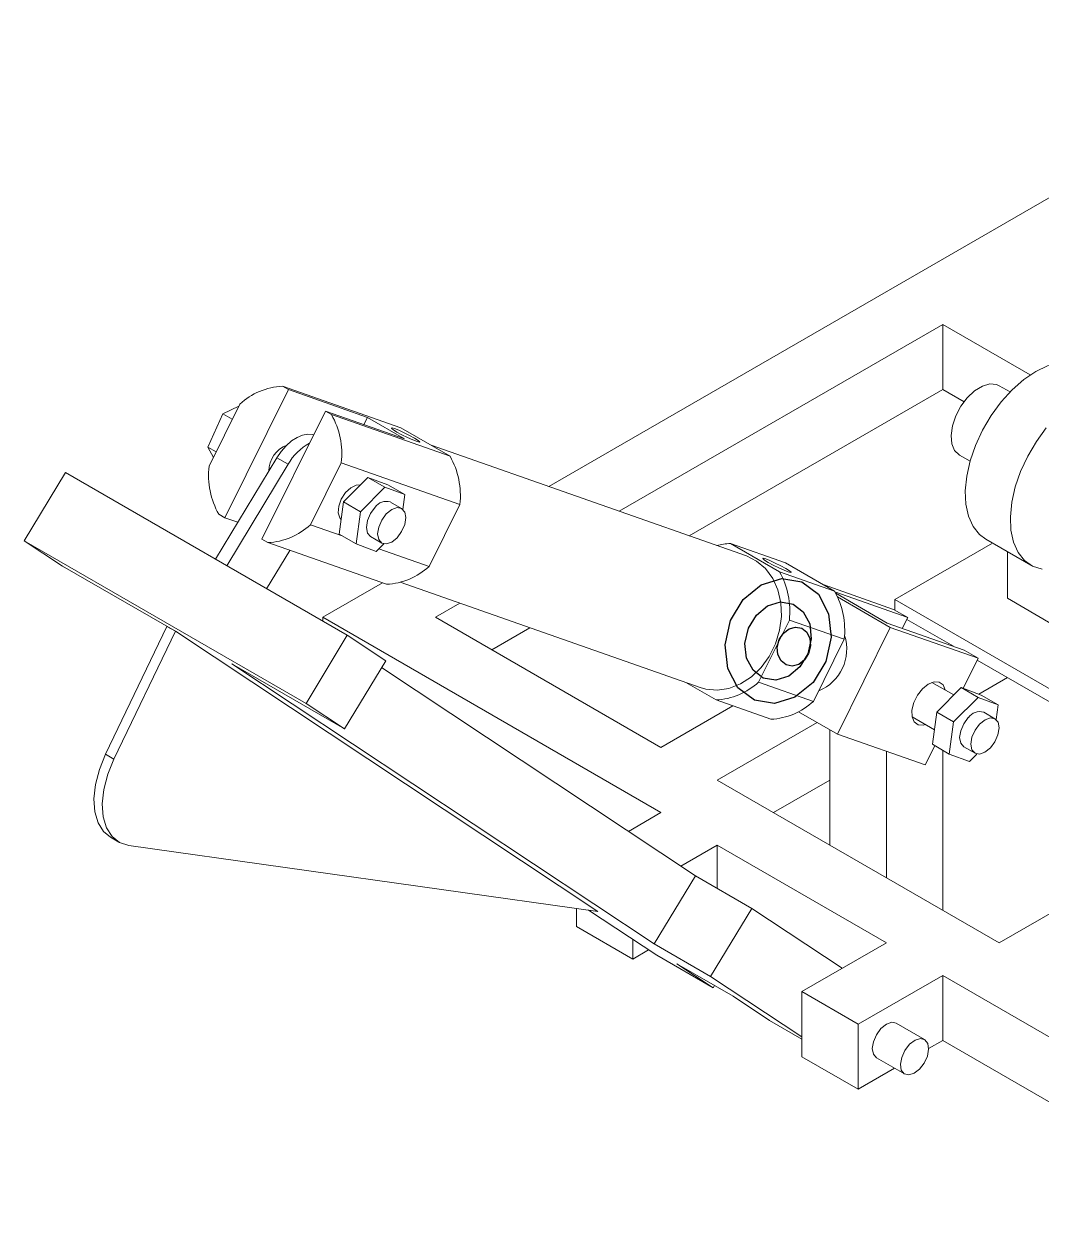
# Model space of a CAD drawing. Header units: millimetres. Extents: x 127 to 2222, y 23 to 864.
# Drawn here: x 671.1 to 734.9, y 116.2 to 192.2 of the extents above; entities that cross this region are included whole.
import ezdxf

# ---------------------------------------------------------------- set-up
doc = ezdxf.new("R2010")
doc.units = ezdxf.units.MM

msp = doc.modelspace()

# ---------------------------------------------------------------- linework, layer by layer
at = {"color": 7, "linetype": 'Continuous', "lineweight": 15}
for p, q in [((703.985, 163.204), (754.21, 192.198)), ((708.383, 161.66), (728.683, 173.379)), ((728.683, 173.379), (734.175, 170.209)), ((728.683, 173.379), (728.683, 169.297)), ((687.261, 169.5), (687.636, 169.284)), ((694.701, 166.888), (687.261, 169.5)), ((732.906, 169.142), (732.233, 169.531)), ((683.648, 161.254), (687.636, 169.284)), ((687.636, 169.284), (692.596, 167.543)), ((712.781, 160.116), (728.683, 169.297)), ((728.683, 169.297), (730.019, 168.526)), ((682.661, 164.488), (684.592, 168.377)), ((683.528, 167.773), (684.53, 168.252)), ((685.982, 159.907), (689.969, 167.937)), ((689.969, 167.937), (690.343, 167.72)), ((694.929, 166.196), (689.969, 167.937)), ((682.592, 165.687), (683.528, 167.773)), ((683.528, 167.773), (684.122, 167.43)), ((697.783, 165.109), (690.343, 167.72)), ((692.372, 167.093), (692.596, 167.543)), ((692.596, 167.543), (694.929, 166.196)), ((694.701, 166.888), (697.783, 165.109)), ((682.592, 165.687), (683.109, 165.389)), ((682.935, 165.039), (682.592, 165.687)), ((716.365, 158.859), (696.586, 165.8)), ((686.913, 165.012), (683.065, 158.654)), ((687.62, 164.604), (686.913, 165.012)), ((729.726, 165.187), (730.399, 164.799)), ((687.62, 164.604), (683.773, 158.246)), ((690.956, 164.703), (689.025, 160.814)), ((698.396, 162.092), (690.956, 164.703)), ((673.655, 164.087), (671.068, 159.811)), ((691.333, 153.882), (673.655, 164.087)), ((692.621, 163.786), (691.091, 162.243)), ((692.621, 163.786), (693.682, 163.173)), ((693.881, 163.313), (692.621, 163.786)), ((693.682, 163.173), (692.152, 161.631)), ((694.942, 162.701), (693.682, 163.173)), ((693.881, 163.313), (694.942, 162.701)), ((694.818, 161.778), (694.942, 162.701)), ((691.091, 162.243), (690.821, 160.227)), ((691.091, 162.243), (692.152, 161.631)), ((694.744, 161.832), (694.037, 162.24)), ((698.396, 162.092), (696.465, 158.203)), ((683.648, 161.254), (683.274, 161.47)), ((683.648, 161.254), (684.465, 160.968)), ((692.152, 161.631), (691.882, 159.615)), ((691.014, 160.116), (689.025, 160.814)), ((688.745, 149.606), (671.068, 159.811)), ((671.068, 159.811), (673.477, 158.214)), ((686.356, 159.691), (685.982, 159.907)), ((693.796, 157.08), (686.356, 159.691)), ((690.821, 160.227), (691.882, 159.615)), ((691.882, 159.615), (693.142, 159.142)), ((692.787, 160.075), (693.494, 159.667)), ((693.142, 159.142), (693.616, 159.62)), ((715.368, 159.635), (718.45, 157.856)), ((718.813, 158.426), (715.368, 159.635)), ((731.801, 159.668), (725.676, 156.132)), ((731.39, 159.905), (734.219, 158.272)), ((687.731, 159.209), (686.274, 156.802)), ((696.465, 158.203), (693.309, 159.311)), ((732.747, 156.2), (732.747, 159.122)), ((680.548, 154.132), (673.477, 158.214)), ((718.813, 158.426), (721.895, 156.647)), ((721.895, 156.647), (718.45, 157.856)), ((689.792, 155.01), (693.536, 157.171)), ((694.654, 157.205), (713.467, 150.602)), ((721.174, 157.063), (725.603, 155.508)), ((726.487, 154.998), (721.922, 156.6)), ((721.969, 156.515), (725.201, 154.649)), ((696.863, 155.01), (698.393, 155.893)), ((725.396, 154.381), (722.079, 156.295)), ((725.676, 156.132), (750.425, 141.845)), ((725.676, 156.132), (725.676, 155.466)), ((735.576, 154.567), (732.747, 156.2)), ((689.792, 155.01), (711.006, 142.764)), ((689.792, 155.01), (689.792, 154.771)), ((696.863, 155.01), (711.006, 146.846)), ((725.603, 155.508), (726.487, 154.998)), ((726.149, 154.317), (726.487, 154.998)), ((676.166, 146.42), (680.018, 154.438)), ((680.018, 154.438), (680.548, 154.132)), ((700.4, 152.969), (702.791, 154.349)), ((719.063, 154.838), (717.132, 150.949)), ((722.508, 153.629), (719.063, 154.838)), ((722.073, 147.69), (725.396, 154.381)), ((725.201, 154.649), (730.023, 152.957)), ((730.907, 152.447), (725.396, 154.381)), ((726.429, 154.881), (729.356, 153.191)), ((676.696, 146.114), (680.548, 154.132)), ((707.053, 136.567), (680.548, 154.132)), ((691.333, 153.882), (688.745, 149.606)), ((691.333, 153.882), (693.742, 152.285)), ((722.508, 153.629), (720.577, 149.74)), ((729.212, 153.274), (729.176, 153.254)), ((730.023, 152.957), (730.907, 152.447)), ((691.155, 148.009), (684.084, 152.091)), ((710.588, 134.526), (684.084, 152.091)), ((693.742, 152.285), (691.155, 148.009)), ((729.967, 150.555), (730.907, 152.447)), ((730.849, 152.329), (750.425, 141.028)), ((713.176, 138.802), (693.481, 151.854)), ((732.748, 151.233), (730.941, 150.19)), ((714.463, 149.826), (712.578, 150.914)), ((720.577, 149.74), (717.132, 150.949)), ((729.378, 150.141), (728.01, 150.93)), ((729.837, 150.604), (728.308, 149.061)), ((729.837, 150.604), (730.898, 149.991)), ((731.097, 150.131), (729.837, 150.604)), ((717.908, 148.617), (714.463, 149.826)), ((730.898, 149.991), (729.368, 148.449)), ((732.158, 149.519), (730.898, 149.991)), ((731.097, 150.131), (732.158, 149.519)), ((688.745, 149.606), (691.155, 148.009)), ((715.523, 149.454), (711.006, 146.846)), ((722.073, 147.69), (719.645, 149.091)), ((728.308, 149.061), (728.037, 147.045)), ((728.308, 149.061), (729.368, 148.449)), ((731.96, 148.65), (731.253, 149.058)), ((732.034, 148.596), (732.158, 149.519)), ((720.805, 148.421), (714.541, 144.805)), ((726.76, 148.765), (728.16, 147.957)), ((729.368, 148.449), (729.098, 146.433)), ((721.612, 140.723), (721.612, 147.956)), ((727.584, 145.755), (722.073, 147.69)), ((727.584, 145.755), (728.183, 146.961)), ((728.037, 147.045), (729.098, 146.433)), ((728.683, 136.641), (728.683, 146.672)), ((730.003, 146.893), (730.71, 146.485)), ((676.166, 146.42), (676.696, 146.114)), ((725.148, 138.682), (725.148, 146.611)), ((729.098, 146.433), (730.358, 145.96)), ((730.358, 145.96), (730.832, 146.438)), ((714.541, 144.805), (721.612, 140.723)), ((721.612, 144.805), (718.077, 142.764)), ((746.889, 143.069), (732.219, 134.6)), ((711.006, 142.764), (708.97, 141.589)), ((676.47, 141.222), (677, 140.916)), ((707.053, 136.567), (677.634, 140.701)), ((714.541, 140.723), (712.262, 139.407)), ((714.541, 140.723), (725.148, 134.6)), ((714.541, 140.723), (714.541, 138.014)), ((721.612, 140.723), (725.148, 138.682)), ((713.176, 138.802), (710.588, 134.526)), ((713.176, 138.802), (716.711, 136.761)), ((725.148, 138.682), (732.219, 134.6)), ((705.702, 136.757), (705.702, 135.62)), ((716.711, 136.761), (714.124, 132.485)), ((722.382, 133.003), (716.711, 136.761)), ((710.746, 133.818), (706.474, 136.648)), ((709.238, 133.579), (705.702, 135.62)), ((709.238, 134.817), (709.238, 133.579)), ((710.588, 134.526), (714.124, 132.485)), ((725.148, 134.6), (719.844, 131.539)), ((710.236, 134.155), (709.238, 133.579)), ((714.281, 131.777), (710.746, 133.818)), ((715.541, 131.244), (712.006, 133.285)), ((714.281, 131.777), (712.006, 133.285)), ((719.844, 128.694), (714.124, 132.485)), ((728.683, 132.559), (723.38, 129.498)), ((728.683, 132.559), (749.896, 120.313)), ((728.683, 132.559), (728.683, 128.476)), ((714.368, 131.921), (714.281, 131.777)), ((719.844, 131.539), (723.38, 129.498)), ((719.844, 131.539), (719.844, 127.456)), ((717.817, 129.736), (715.541, 131.244)), ((717.817, 129.736), (719.844, 128.565)), ((723.38, 129.498), (723.38, 125.415)), ((727.54, 128.539), (725.773, 129.559)), ((728.683, 128.476), (727.799, 127.966)), ((728.683, 128.476), (749.896, 116.23)), ((719.844, 127.456), (723.38, 125.415)), ((724.523, 127.394), (726.291, 126.374)), ((725.666, 126.734), (723.38, 125.415))]:
    msp.add_line(p, q, dxfattribs=at)
at = {"color": 7, "linetype": 'Continuous', "lineweight": 15, "flags": 128}
for points in [[(731.39, 159.905), (730.99, 160.205), (730.588, 160.709), (730.301, 161.347), (730.136, 162.101), (730.098, 162.947), (730.189, 163.863), (730.405, 164.821), (730.74, 165.793), (731.186, 166.752), (731.727, 167.669), (732.35, 168.517), (733.036, 169.273), (733.765, 169.914), (734.515, 170.421), (735.265, 170.78), (735.994, 170.981), (736.68, 171.017), (737.303, 170.887), (737.64, 170.731)], [(729.726, 165.187), (729.719, 165.191), (729.429, 165.47), (729.254, 165.889), (729.208, 166.417), (729.292, 167.014), (729.502, 167.638), (729.821, 168.24), (730.226, 168.778), (730.687, 169.21), (731.17, 169.505), (731.639, 169.64), (732.058, 169.607), (732.233, 169.531)], [(686.913, 165.012), (687.188, 165.414), (687.499, 165.77), (687.834, 166.066), (688.18, 166.29), (688.524, 166.435), (688.852, 166.495), (689.151, 166.467), (689.228, 166.444)], [(695.709, 166.026), (695.867, 165.983), (695.892, 166.009), (695.782, 166.099), (695.553, 166.241), (695.241, 166.412), (694.892, 166.586), (694.56, 166.737), (694.295, 166.842), (694.138, 166.885), (694.113, 166.859), (694.223, 166.769), (694.451, 166.627), (694.764, 166.457), (695.113, 166.282), (695.445, 166.131), (695.709, 166.026)], [(734.914, 158.019), (734.322, 158.216), (733.818, 158.572), (733.417, 159.076), (733.13, 159.714), (732.965, 160.468), (732.927, 161.315), (733.017, 162.23), (733.233, 163.188), (733.569, 164.16), (734.014, 165.119), (734.556, 166.036), (735.179, 166.885)], [(692.147, 163.308), (691.892, 163.301), (691.548, 163.138), (691.219, 162.828), (690.955, 162.42), (690.796, 161.975), (690.765, 161.561), (690.869, 161.24), (690.945, 161.15)], [(693.074, 161.906), (692.787, 161.52), (692.596, 161.078), (692.528, 160.648), (692.595, 160.296), (692.786, 160.075), (692.787, 160.075)], [(694.456, 160.001), (694.743, 160.388), (694.935, 160.829), (695.003, 161.259), (694.936, 161.611), (694.744, 161.832), (694.458, 161.888), (694.12, 161.771), (693.781, 161.498), (693.494, 161.111), (693.303, 160.67), (693.235, 160.24), (693.302, 159.888), (693.493, 159.667), (693.78, 159.611), (694.118, 159.728), (694.456, 160.001)], [(716.365, 158.859), (717.008, 158.538), (717.568, 158.061), (718.018, 157.448), (718.342, 156.724), (718.526, 155.918), (718.561, 155.063), (718.448, 154.195), (718.19, 153.349), (717.797, 152.559), (717.287, 151.858), (716.68, 151.275), (716.001, 150.833), (715.277, 150.551), (714.538, 150.44), (713.815, 150.504), (713.467, 150.602)], [(718.838, 158.068), (718.526, 158.239), (718.177, 158.414), (717.845, 158.565), (717.58, 158.67), (717.423, 158.713), (717.397, 158.687), (717.507, 158.597), (717.736, 158.455), (718.049, 158.284), (718.397, 158.11), (718.73, 157.959), (718.994, 157.853), (719.151, 157.811), (719.177, 157.836), (719.067, 157.927), (718.838, 158.068)], [(727.589, 148.287), (727.458, 148.252), (727.135, 148.27), (726.892, 148.45), (726.759, 148.77), (726.751, 149.191), (726.87, 149.662), (727.101, 150.127), (727.416, 150.529), (727.777, 150.82), (728.141, 150.965), (728.464, 150.947), (728.464, 150.947)], [(728.464, 150.947), (728.707, 150.767), (728.839, 150.452)], [(730.29, 148.724), (730.003, 148.338), (729.812, 147.896), (729.744, 147.466), (729.811, 147.114), (730.002, 146.894), (730.003, 146.893)], [(731.672, 146.819), (731.959, 147.206), (732.151, 147.647), (732.219, 148.077), (732.152, 148.429), (731.96, 148.65), (731.674, 148.706), (731.336, 148.589), (730.997, 148.316), (730.71, 147.929), (730.519, 147.488), (730.451, 147.058), (730.518, 146.706), (730.709, 146.485), (730.996, 146.429), (731.334, 146.546), (731.672, 146.819)], [(676.47, 141.222), (676.046, 141.569), (675.698, 142.117), (675.491, 142.814), (675.436, 143.63), (675.533, 144.529), (675.78, 145.473), (676.166, 146.42)], [(677.634, 140.701), (677.052, 140.887), (676.577, 141.263), (676.228, 141.811), (676.022, 142.508), (675.966, 143.324), (676.064, 144.223), (676.311, 145.167), (676.696, 146.114)], [(725.773, 129.559), (725.486, 129.615), (725.148, 129.497), (724.809, 129.224), (724.523, 128.838), (724.331, 128.396), (724.264, 127.966), (724.331, 127.615), (724.523, 127.394), (724.523, 127.394)], [(726.269, 126.387), (726.087, 126.621), (726.032, 126.983), (726.111, 127.416), (726.313, 127.855), (726.607, 128.234), (726.947, 128.494), (727.283, 128.597), (727.562, 128.525), (727.744, 128.291), (727.799, 127.93), (727.72, 127.496), (727.518, 127.057), (727.224, 126.678), (726.884, 126.418), (726.548, 126.316), (726.269, 126.387)]]:
    msp.add_lwpolyline(points, dxfattribs=at)
at = {"color": 7, "linetype": 'Continuous', "flags": 128}
for points in [[(716.174, 156.126), (717.305, 157.051), (718.597, 157.439), (719.853, 157.23), (720.882, 156.457), (721.527, 155.237), (721.69, 153.755), (721.346, 152.238), (720.547, 150.917), (719.416, 149.992), (718.123, 149.604), (716.867, 149.813), (715.839, 150.586), (715.194, 151.807), (715.031, 153.288), (715.375, 154.805), (716.174, 156.126)], [(716.994, 155.15), (717.701, 155.728), (718.508, 155.97), (719.293, 155.84), (719.936, 155.356), (720.339, 154.593), (720.441, 153.668), (720.226, 152.72), (719.727, 151.894), (719.02, 151.315), (718.212, 151.073), (717.427, 151.204), (716.784, 151.687), (716.381, 152.45), (716.279, 153.376), (716.494, 154.324), (716.994, 155.15)], [(720.345, 153.681), (720.385, 153.215), (720.267, 152.743), (720.008, 152.336), (719.65, 152.058), (719.245, 151.949), (718.855, 152.028), (718.541, 152.281), (718.349, 152.67), (718.309, 153.136), (718.427, 153.608), (718.686, 154.014), (719.045, 154.293), (719.45, 154.401), (719.839, 154.323), (720.153, 154.07), (720.345, 153.681)]]:
    msp.add_lwpolyline(points, dxfattribs=at)
at = {"color": 7, "linetype": 'Continuous', "lineweight": 15}
for centre, radius, start, end in [((687.472, 165.266), 4.239, 92.85015, 132.79154), ((685.926, 165.252), 5.06, 353.76492, 29.1941), ((688.2, 164.148), 1.789, 111.62007, 178.84109), ((690.556, 162.952), 3.369, 118.08435, 150.62843), ((693.367, 162.641), 5.06, 353.76428, 29.1956), ((687.691, 163.938), 5.06, 173.76622, 209.19375), ((693.779, 161.429), 0.851, 72.37281, 145.91083), ((686.145, 163.925), 4.239, 272.84986, 312.79127), ((715.474, 155.924), 3.712, 91.62731, 105.0361), ((693.586, 161.313), 4.239, 272.84961, 312.79152), ((714.033, 155.388), 5.06, 353.7649, 29.19417), ((717.478, 154.179), 5.06, 353.76627, 29.19361), ((719.846, 153.01), 2.816, 292.0758, 17.94944), ((714.253, 154.06), 4.239, 272.85011, 312.79124), ((717.697, 152.851), 4.239, 272.85026, 312.79121), ((730.995, 148.247), 0.851, 72.37292, 145.91059)]:
    msp.add_arc(centre, radius, start, end, dxfattribs=at)

doc.saveas('drawing.dxf')
